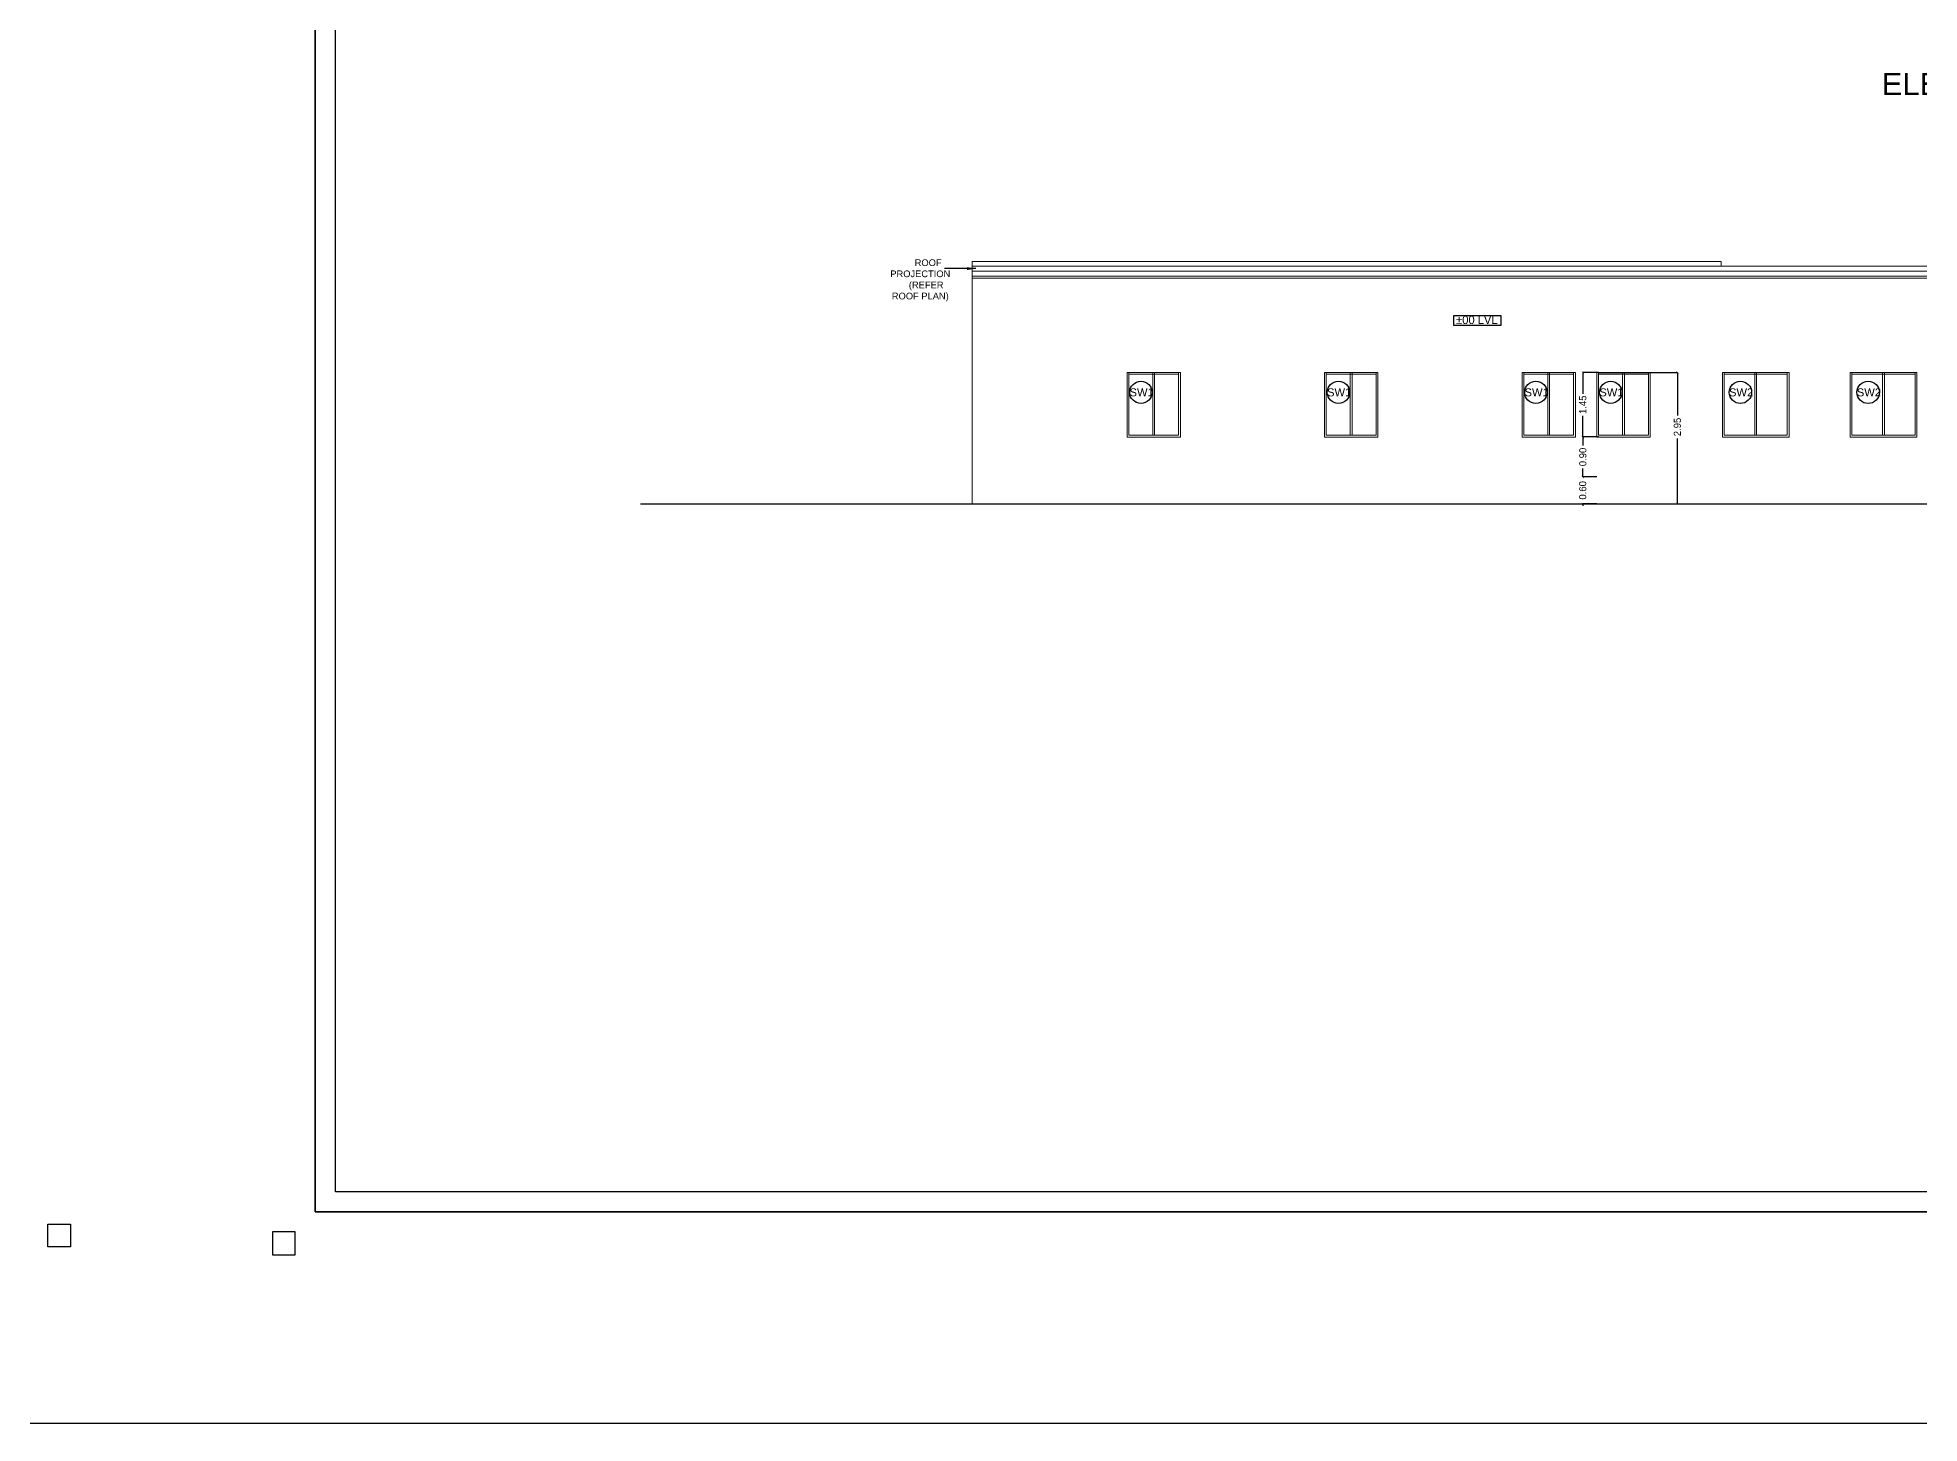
# Model space of a CAD drawing. Header units: metres. Extents: x 494 to 1845, y -666 to 1061.
# Drawn here: x 1658.75 to 1701.08, y 239.76 to 270.92 of the extents above; entities that cross this region are included whole.
import ezdxf

# ---------------------------------------------------------------- set-up
doc = ezdxf.new("R2010")
doc.units = ezdxf.units.M
doc.header["$MEASUREMENT"] = 0
doc.linetypes.add('1', pattern=[0])
doc.layers.get('Defpoints').update_dxf_attribs({"color": 12})
for name, color, linetype, lineweight in [('ARCHITECTURAL COMMENTS', 2, 'Continuous', 30), ('VDA-ELEV LINES', 8, 'Continuous', 9), ('VDA-WALL', 250, 'Continuous', 25)]:
    doc.layers.add(name, color=color, linetype=linetype, lineweight=lineweight)
for name, color, linetype in [('CLOUMN GRID @ 1', 7, 'Continuous'), ('SHEET', 7, 'Continuous'), ('VDA-DRIVEWAY', 250, '1'), ('VDA-TEXT', 250, '1')]:
    doc.layers.add(name, color=color, linetype=linetype)
doc.styles.add('PDF Century Gothic Bold', font='GOTHICB.TTF')
doc.styles.add('RS', font='GOTHIC.TTF')
doc.styles.get("Standard").update_dxf_attribs({"font": 'arial.ttf'})
doc.dimstyles.new('SMALL', dxfattribs={"dimtxt": 0.16, "dimasz": 0.05, "dimexe": 0, "dimexo": 0, "dimgap": 0.05, "dimtad": 0, "dimdec": 1, "dimzin": 0, "dimdsep": 46, "dimtxsty": 'RS', "dimblk": 'ARCHTICK', "dimcen": 2.5, "dimclrd": 256, "dimclre": 256, "dimclrt": 5, "dimadec": 0, "dimazin": 0, "dimtfac": 1, "dimtofl": 0, "dimtmove": 0, "dimatfit": 3, "dimldrblk": 'ARCHTICK', "dimfxl": 0, "dimtolj": 1, "dimtzin": 0, "dimarcsym": 0})
doc.dimstyles.new('SMALL-1', dxfattribs={"dimtxt": 0.16, "dimasz": 0.035, "dimexe": 0, "dimexo": 0.1, "dimgap": 0.05, "dimtad": 1, "dimzin": 0, "dimdsep": 46, "dimtxsty": 'RS', "dimblk": 'DOT', "dimcen": 2.5, "dimclrd": 256, "dimclre": 256, "dimclrt": 5, "dimadec": 0, "dimazin": 0, "dimtfac": 1, "dimtdec": 3, "dimtofl": 0, "dimtmove": 0, "dimatfit": 3, "dimfxl": 0, "dimtolj": 1, "dimtzin": 0, "dimarcsym": 0})

# ---------------------------------------------------------------- blocks, each defined once
blk = doc.blocks.new('DAFASDFDFA')
at = {"color": 255}
for points in [[(-103.699, -1.066), (-103.133, -1.066), (-103.133, -0.5), (-103.699, -0.5)], [(3.316, -1.066), (2.75, -1.066), (2.75, -0.5), (3.316, -0.5)]]:
    blk.add_lwpolyline(points, close=True, dxfattribs=at)
at = {"layer": 'SHEET'}
for points in [[(2.25, 58.4), (2.25, 0), (-102.633, 0), (-102.633, 58.4)], [(1.75, 57.9), (1.75, 0.5), (-102.133, 0.5), (-102.133, 57.9)]]:
    blk.add_lwpolyline(points, close=True, dxfattribs=at)
blk = doc.blocks.new('_ArchTick')
at = {"color": 0, "linetype": 'ByBlock', "const_width": 0.15}
blk.add_lwpolyline([(-0.5, -0.5), (0.5, 0.5)], dxfattribs=at)
blk = doc.blocks.new('*D218')
at = {"layer": 'Defpoints', "color": 0}
for p in [(1693.86, 263.392), (1693.505, 261.942), (1693.86, 261.942)]:
    blk.add_point(p, dxfattribs=at)
at = {"layer": 'VDA-ELEV LINES', "lineweight": -2}
for p, q in [((1693.86, 263.392), (1693.505, 263.392)), ((1693.505, 263.392), (1693.505, 262.912)), ((1693.505, 261.942), (1693.505, 262.421)), ((1693.86, 261.942), (1693.505, 261.942))]:
    blk.add_line(p, q, dxfattribs=at)
at = {"layer": 'VDA-ELEV LINES', "lineweight": -2, "xscale": 0.05, "yscale": 0.05, "zscale": 0.05}
for p, rotation in [((1693.505, 263.392), 90), ((1693.505, 261.942), 270)]:
    blk.add_blockref('_ArchTick', p, dxfattribs=dict(at, rotation=rotation))
at = {"layer": 'VDA-ELEV LINES', "color": 5, "insert": (1693.505, 262.667), "char_height": 0.16, "attachment_point": 5, "rotation": 90, "style": 'RS'}
blk.add_mtext('\\A1;1.45', dxfattribs=at)
blk = doc.blocks.new('*D219')
at = {"layer": 'Defpoints', "color": 0}
for p in [(1693.82, 261.942), (1693.506, 261.042), (1693.82, 261.042)]:
    blk.add_point(p, dxfattribs=at)
at = {"layer": 'VDA-ELEV LINES', "lineweight": -2}
for p, q in [((1693.82, 261.942), (1693.506, 261.942)), ((1693.506, 261.942), (1693.506, 261.751)), ((1693.506, 261.042), (1693.506, 261.233)), ((1693.82, 261.042), (1693.506, 261.042))]:
    blk.add_line(p, q, dxfattribs=at)
at = {"layer": 'VDA-ELEV LINES', "lineweight": -2, "xscale": 0.05, "yscale": 0.05, "zscale": 0.05}
for p, rotation in [((1693.506, 261.942), 90), ((1693.506, 261.042), 270)]:
    blk.add_blockref('_ArchTick', p, dxfattribs=dict(at, rotation=rotation))
at = {"layer": 'VDA-ELEV LINES', "color": 5, "insert": (1693.506, 261.492), "char_height": 0.16, "attachment_point": 5, "rotation": 90, "style": 'RS'}
blk.add_mtext('\\A1;0.90', dxfattribs=at)
blk = doc.blocks.new('*D220')
at = {"layer": 'Defpoints', "color": 0}
for p in [(1693.82, 261.042), (1693.504, 260.442), (1693.82, 260.442)]:
    blk.add_point(p, dxfattribs=at)
at = {"layer": 'VDA-ELEV LINES', "lineweight": -2}
for p, q in [((1693.504, 261.042), (1693.504, 261.092)), ((1693.82, 261.042), (1693.504, 261.042)), ((1693.82, 260.442), (1693.504, 260.442)), ((1693.504, 260.442), (1693.504, 260.392))]:
    blk.add_line(p, q, dxfattribs=at)
at = {"layer": 'VDA-ELEV LINES', "lineweight": -2, "xscale": 0.05, "yscale": 0.05, "zscale": 0.05}
for p, rotation in [((1693.504, 261.042), 270), ((1693.504, 260.442), 90)]:
    blk.add_blockref('_ArchTick', p, dxfattribs=dict(at, rotation=rotation))
at = {"layer": 'VDA-ELEV LINES', "color": 5, "insert": (1693.504, 260.742), "char_height": 0.16, "attachment_point": 5, "rotation": 90, "style": 'RS'}
blk.add_mtext('\\A1;0.60', dxfattribs=at)
blk = doc.blocks.new('_Dot')
at = {"color": 0, "linetype": 'ByBlock', "lineweight": -2}
blk.add_line((-0.5, 0), (-1, 0), dxfattribs=at)
at = {"color": 0, "linetype": 'ByBlock', "const_width": 0.5}
blk.add_lwpolyline([(-0.25, 0, 1), (0.25, 0, 1)], format="xyb", close=True, dxfattribs=at)
blk = doc.blocks.new('*D226')
at = {"layer": 'Defpoints', "color": 0}
for p in [(1693.86, 263.392), (1693.82, 260.442), (1695.633, 260.442)]:
    blk.add_point(p, dxfattribs=at)
at = {"layer": 'VDA-ELEV LINES', "lineweight": -2}
for p, q in [((1693.86, 263.392), (1695.633, 263.392)), ((1695.633, 263.392), (1695.633, 262.424)), ((1695.633, 260.442), (1695.633, 261.909)), ((1693.82, 260.442), (1695.633, 260.442))]:
    blk.add_line(p, q, dxfattribs=at)
at = {"layer": 'VDA-ELEV LINES', "lineweight": -2, "xscale": 0.05, "yscale": 0.05, "zscale": 0.05}
for p, rotation in [((1695.633, 263.392), 90), ((1695.633, 260.442), 270)]:
    blk.add_blockref('_ArchTick', p, dxfattribs=dict(at, rotation=rotation))
at = {"layer": 'VDA-ELEV LINES', "color": 5, "insert": (1695.633, 262.167), "char_height": 0.16, "attachment_point": 5, "rotation": 90, "style": 'RS'}
blk.add_mtext('\\A1;2.95', dxfattribs=at)
blk = doc.blocks.new('DASFSADFASDF')
at = {"layer": 'VDA-TEXT', "color": 253}
blk.add_circle((0.256, -0.093), 0.252, dxfattribs=at)
at = {"layer": 'VDA-TEXT', "color": 253, "insert": (0, -0.186), "char_height": 0.18, "width": 2.16223, "attachment_point": 7, "style": 'PDF Century Gothic Bold'}
blk.add_mtext('{\\fArial|b0|i0|c0|p34;SW1}', dxfattribs=at)
blk = doc.blocks.new('DSFADSFFDS')
at = {"layer": 'VDA-TEXT', "color": 253}
blk.add_circle((0, 0), 0.252, dxfattribs=at)
at = {"layer": 'VDA-TEXT', "color": 253, "insert": (-0.256, -0.093), "char_height": 0.18, "width": 2.16223, "attachment_point": 7, "style": 'PDF Century Gothic Bold'}
blk.add_mtext('{\\fArial|b0|i0|c0|p34;SW2}', dxfattribs=at)

msp = doc.modelspace()

# ---------------------------------------------------------------- linework, layer by layer
msp.add_lwpolyline([(1690.6056, 264.6779), (1691.6648, 264.6779), (1691.6648, 264.4467), (1690.6056, 264.4467)], close=True)
at = {"layer": 'ARCHITECTURAL COMMENTS'}
msp.add_lwpolyline([(1458.8635, 306.4524), (1770.5289, 306.4524), (1770.5289, 239.756), (1458.8635, 239.756)], close=True, dxfattribs=at)
at = {"layer": 'VDA-DRIVEWAY', "color": 250, "lineweight": 30, "true_color": 0x2c2e2f}
for p in [(1672.3076, 260.4416), (1672.7789, 260.4416)]:
    msp.add_line(p, (1746.9769, 260.4416), dxfattribs=at)
at = {"layer": 'VDA-ELEV LINES', "color": 255}
msp.add_line((1679.7703, 265.8916), (1696.6203, 265.8916), dxfattribs=at)
at = {"layer": 'VDA-ELEV LINES', "color": 18, "true_color": 0x000000}
for p, q in [((1679.7703, 265.8916), (1679.7703, 265.5116)), ((1704.0703, 265.5616), (1679.7703, 265.5616)), ((1679.7703, 265.5116), (1704.0703, 265.5116))]:
    msp.add_line(p, q, dxfattribs=at)
at = {"layer": 'VDA-ELEV LINES', "color": 253}
msp.add_line((1679.7703, 265.7816), (1741.6653, 265.7816), dxfattribs=at)
at = {"layer": 'VDA-ELEV LINES', "color": 252}
msp.add_line((1679.7703, 265.6716), (1741.6653, 265.6716), dxfattribs=at)
at = {"layer": 'VDA-ELEV LINES'}
for p, q in [((1679.7703, 260.4416), (1679.7703, 265.5116)), ((1683.2526, 263.3916), (1684.4526, 263.3916)), ((1683.2926, 263.3516), (1684.4126, 263.3516)), ((1683.8326, 261.9816), (1683.8326, 263.3916)), ((1683.8726, 261.9816), (1683.8726, 263.3916)), ((1687.6953, 263.3916), (1688.8953, 263.3916)), ((1687.7353, 263.3516), (1688.8553, 263.3516)), ((1688.2753, 261.9816), (1688.2753, 263.3916)), ((1688.3153, 261.9816), (1688.3153, 263.3916)), ((1692.138, 263.3916), (1693.338, 263.3916)), ((1692.178, 263.3516), (1693.298, 263.3516)), ((1692.718, 261.9816), (1692.718, 263.3916)), ((1692.758, 261.9816), (1692.758, 263.3916)), ((1693.8603, 263.3916), (1694.9803, 263.3916)), ((1693.8603, 263.3516), (1694.9803, 263.3516)), ((1694.4003, 261.9816), (1694.4003, 263.3916)), ((1694.4403, 261.9816), (1694.4403, 263.3916)), ((1696.6453, 263.3916), (1698.1453, 263.3916)), ((1696.6853, 263.3516), (1698.1053, 263.3516)), ((1697.3753, 261.9816), (1697.3753, 263.3916)), ((1697.4153, 261.9816), (1697.4153, 263.3916)), ((1699.5203, 263.3916), (1701.0203, 263.3916)), ((1699.5603, 263.3516), (1700.9803, 263.3516)), ((1700.2503, 261.9816), (1700.2503, 263.3916)), ((1700.2903, 261.9816), (1700.2903, 263.3916))]:
    msp.add_line(p, q, dxfattribs=at)
for points in [[(1696.6203, 265.8916), (1696.6203, 265.7816)], [(1684.4526, 263.3916), (1684.4526, 261.9416), (1683.2526, 261.9416), (1683.2526, 263.3916)], [(1684.4126, 263.3916), (1684.4126, 261.9816), (1683.2926, 261.9816), (1683.2926, 263.3916)], [(1688.8953, 263.3916), (1688.8953, 261.9416), (1687.6953, 261.9416), (1687.6953, 263.3916)], [(1688.8553, 263.3916), (1688.8553, 261.9816), (1687.7353, 261.9816), (1687.7353, 263.3916)], [(1693.338, 263.3916), (1693.338, 261.9416), (1692.138, 261.9416), (1692.138, 263.3916)], [(1693.298, 263.3916), (1693.298, 261.9816), (1692.178, 261.9816), (1692.178, 263.3916)], [(1695.0203, 263.3916), (1695.0203, 261.9416), (1693.8203, 261.9416), (1693.8203, 263.3916)], [(1694.9803, 263.3916), (1694.9803, 261.9816), (1693.8603, 261.9816), (1693.8603, 263.3916)], [(1698.1453, 263.3916), (1698.1453, 261.9416), (1696.6453, 261.9416), (1696.6453, 263.3916)], [(1698.1053, 263.3916), (1698.1053, 261.9816), (1696.6853, 261.9816), (1696.6853, 263.3916)], [(1701.0203, 263.3916), (1701.0203, 261.9416), (1699.5203, 261.9416), (1699.5203, 263.3916)], [(1700.9803, 263.3916), (1700.9803, 261.9816), (1699.5603, 261.9816), (1699.5603, 263.3916)]]:
    msp.add_lwpolyline(points, dxfattribs=at)
at = {"layer": 'VDA-WALL'}
msp.add_lwpolyline([(1664.9913, 244.5134), (1759.9319, 244.5134), (1759.9319, 297.3774), (1664.9913, 297.3774)], close=True, dxfattribs=at)

# ---------------------------------------------------------------- block references
at = {"layer": 'CLOUMN GRID @ 1', "color": 2, "lineweight": 30}
for name, p in [('DASFSADFASDF', (1683.3096, 263.0391)), ('DASFSADFASDF', (1687.7522, 263.0391)), ('DASFSADFASDF', (1692.1949, 263.0391)), ('DASFSADFASDF', (1693.8772, 263.0391)), ('DSFADSFFDS', (1697.0505, 262.946)), ('DSFADSFFDS', (1699.9255, 262.946))]:
    msp.add_blockref(name, p, dxfattribs=at)
at = {"layer": 'VDA-WALL', "xscale": 0.9052046613064094, "yscale": 0.9052046613064094, "zscale": 0.9052046613064094}
for p in [(1656.483, 244.691), (1757.8952, 244.5134)]:
    msp.add_blockref('DAFASDFDFA', p, dxfattribs=at)

# ---------------------------------------------------------------- texts
at = {"layer": 'SHEET', "lineweight": 9, "insert": (1706.962, 269.8063), "char_height": 0.5, "width": 16.971429, "attachment_point": 5}
msp.add_mtext('\\pt13;ELEVATION B(NORTH SIDE ELEVATION)', dxfattribs=at)
at = {"layer": 'VDA-TEXT', "color": 1, "style": 'RS', "oblique": 0, "width": 1}
msp.add_text('%%P00 LVL', height=0.1875, rotation=0, dxfattribs=at).set_placement((1690.6562, 264.482))
at = {"layer": 'VDA-TEXT', "insert": (1678.6024, 265.9372), "char_height": 0.15, "width": 1.400154, "attachment_point": 2}
msp.add_mtext('\\pi0.35249;{\\c0;ROOF }\\pi0.35249;{\\c0;PROJECTION}\\P\\pi0.26357;(REFER \\pi0.26357;ROOF PLAN) ', dxfattribs=at)

# ---------------------------------------------------------------- dimensions: what is measured, and where the dimension line sits
at = {"layer": 'VDA-ELEV LINES'}
for base, p1, p2, picture, middle in [((1693.5047, 261.9416), (1693.8603, 263.3916), (1693.8603, 261.9416), '*D218', (1693.5047, 262.6666)), ((1693.5061, 261.0416), (1693.8203, 261.9416), (1693.8203, 261.0416), '*D219', (1693.5061, 261.4916)), ((1693.5043, 260.4416), (1693.8203, 261.0416), (1693.8203, 260.4416), '*D220', (1693.5043, 260.7416))]:
    dim = msp.add_linear_dim(base=base, p1=p1, p2=p2, angle=90, dimstyle='SMALL', override={"dimdec": 2, "dimfxl": 50}, dxfattribs=at)
    dim.commit()
    dim.dimension.update_dxf_attribs({"geometry": picture, "text_midpoint": middle})
dim = msp.add_linear_dim(base=(1695.6327, 260.4416), p1=(1693.8603, 263.3916), p2=(1693.8203, 260.4416), angle=90, dimstyle='SMALL', override={"dimdec": 2, "dimfxl": 50}, dxfattribs=at)
dim.commit()
dim.dimension.update_dxf_attribs({"geometry": '*D226', "text_midpoint": (1695.6327, 262.1666), "dimtype": 160})

# ---------------------------------------------------------------- leaders
at = {"layer": 'VDA-TEXT'}
msp.add_leader([(1679.8548, 265.7295), (1679.1456, 265.7288)], dimstyle='SMALL-1', override={"dimasz": 0.2, "dimtad": 0, "dimclrd": 8, "dimfxl": 0}, dxfattribs=at)

doc.saveas('drawing.dxf')
